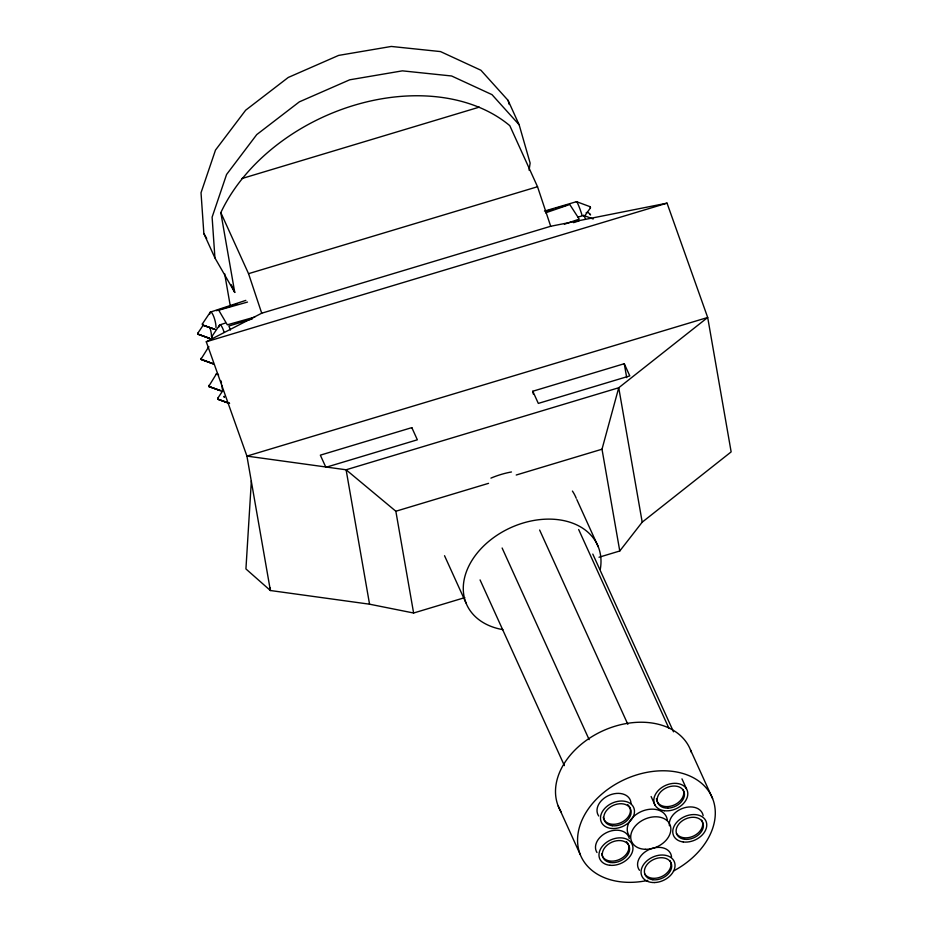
<?xml version="1.0" encoding="UTF-8"?>
<svg xmlns="http://www.w3.org/2000/svg" width="929" height="929" viewBox="0 0 929 929"><rect width="100%" height="100%" fill="white"/><g stroke="black" fill="none" stroke-linecap="round" stroke-linejoin="round"><path stroke-width="1.39" d="M251.364 480.804L245.93 568.943L270.385 590.519L369.556 604.198L413.614 613.012L464.814 597.614M203.416 324.86L197.889 333.093L198.005 334.15L210.36 338.806M202.638 325.057L214.181 329.11L202.603 325.057L202.476 323.849L202.603 325.057L215.423 329.493M208.862 346.575L200.989 359.14L213.438 364.052M211.731 336.797L211.998 337.889L211.754 336.716L219.662 324.953L225.12 323.141M529.065 170.17L530.134 163.109L519.148 124.776L508.07 100.367L480.897 70.232L440.509 51.583L391.306 46.45L338.644 55.403L288.257 77.455L245.662 110.203L215.493 150.08L201.024 192.744L203.857 233.539L214.936 257.948L234.747 292.414L220.823 212.636A175 126.251 -24.4 0 1 354.17 105.291A175 126.251 -24.4 0 1 509.812 125.682L537.531 186.729L550.7 226.27L667.045 203.149L707.689 317.486L731.146 451.9L642.206 522.168L619.771 550.99L599.019 557.237M585.026 215.47L590.484 207.852L590.112 206.702L576.665 201.721M590.461 207.852L590.124 206.714M590.263 214.239C591.518 217.096 588.394 210.523 586.187 212.683M619.771 550.99L602.004 449.218L618.737 387.753L707.689 317.486L246.928 456.104L270.385 590.519L270.293 587.627M198.167 334.219L209.675 338.319L198.086 334.266L197.889 333.093M216.562 373.667L208.723 386.359L221.683 391.028M208.932 386.557L220.44 390.644L208.862 386.592L208.653 385.43M223.343 389.913L217.816 398.146L217.92 399.191L228.929 403.349M218.083 399.273L229.602 403.372L218.013 399.319L217.839 398.111M202.394 323.896L210.302 312.132L245.837 300.381M200.966 358.339L201.21 359.511L212.753 363.564L201.21 359.511M642.206 522.168L618.737 387.753L346.099 469.784L246.928 456.104L206.284 341.779L261.711 313.212L550.7 226.27M545.52 212.857L569.767 204.508L579.22 219.128L564.402 224.226M216.422 310.704L236.883 304.027M573.541 222.658L579.057 220.881M252.316 318.902L228.894 325.998L230.392 330.039M241.691 178.612L479.283 107.137M220.823 212.636L248.542 273.672L537.531 186.729M206.284 341.779L667.045 203.149M532.793 391.237L624.265 363.715L629.792 375.885L538.321 403.407L532.793 391.237L533.281 394.024M369.556 604.198L346.099 469.784L395.847 511.24L488.549 483.347M516.222 475.021L602.004 449.218M546.136 211.289L553.069 209.222M555.832 208.398L565.54 205.506M544.452 211.115L576.444 201.698M577.966 217.107L583.528 215.458M247.486 302.076L218.71 310.181L227.303 324.813L254.72 317.091M583.749 215.482L593.166 218.977M519.148 124.776L491.987 94.63L451.599 75.981L402.385 70.848L349.722 79.801L299.347 101.853L256.741 134.6L226.571 174.489L212.114 217.154L214.936 257.948M203.857 233.539L206.691 238.463M576.828 499.593L598.288 546.833M690.514 749.947L712.566 798.499M592.807 554.09L673.513 731.82M578.662 529.507L668.938 728.313M681.967 778.862L686.519 788.872M539.633 530.029L627.841 724.306M651.124 796.536L655.096 805.292M502.124 548.005L589.137 739.635M480.072 579.917L564.391 765.612M444.538 555.716L465.998 602.956M558.224 806.07L580.277 854.622M231.251 284.715L234.747 292.414M248.542 273.672L261.711 313.212M508.07 100.367L509.243 104.478M624.265 363.715L626.703 377.638M395.847 511.24L413.614 613.012M224.655 273.718L230.38 306.489M219.105 326.892A9.116 2.148 75.1 0 1 224.017 332.083M216.178 374.364A9.116 2.148 75.1 0 1 218.582 375.107M220.916 380.785A9.116 2.148 75.1 0 1 221.52 383.096M221.961 385.349A9.116 2.148 75.1 0 1 222.24 389.112M210.151 328.46A9.116 2.148 75.1 0 1 211.475 336.774M209.745 314.072A9.116 2.148 75.1 0 1 213.136 315.128A9.116 2.148 75.1 0 1 215.981 327.577M208.305 348.514A9.116 2.148 75.1 0 1 208.491 347.272M596.999 852.532A17.756 12.809 -24.4 0 1 607.554 832.152A17.756 12.809 -24.4 0 1 629.27 838.492M639.5 870.299A17.756 12.809 -24.4 0 1 650.126 849.106A17.756 12.809 -24.4 0 1 671.551 857.177M669.426 825.753A17.756 12.809 -24.4 0 1 684.058 807.882A17.756 12.809 -24.4 0 1 703.148 815.616M701.685 820.202A14.26 10.289 -24.4 0 1 694.3 835.682A14.26 10.289 -24.4 0 1 676.451 833.406M669.96 860.649A14.26 10.289 -24.4 0 1 662.586 876.14A14.26 10.289 -24.4 0 1 644.726 873.852M598.74 816.022A17.756 12.809 -24.4 0 1 610.005 794.934A17.756 12.809 -24.4 0 1 631.012 803.527M626.448 841.72A14.26 10.289 -24.4 0 1 619.945 859.244A14.26 10.289 -24.4 0 1 601.655 853.705M683.187 789.871A14.26 10.289 -24.4 0 1 672.329 805.71A14.26 10.289 -24.4 0 1 656.455 798.592M627.609 804.572A14.26 10.289 -24.4 0 1 622.024 822.13A14.26 10.289 -24.4 0 1 603.246 817.323M629.792 836.553A20.949 15.119 -24.4 0 1 641.533 811.435A20.949 15.119 -24.4 0 1 667.324 820.295M647.803 880.402A71.87 51.85 -24.4 0 1 582.367 819.285A71.87 51.85 -24.4 0 1 694.462 778.339A71.87 51.85 -24.4 0 1 673.409 871.042M561.29 812.12A71.87 51.85 -24.4 0 1 602.619 730.937A71.87 51.85 -24.4 0 1 691.42 752.49M502.914 629.641A71.87 51.85 -24.4 0 1 467.241 569.558A71.87 51.85 -24.4 0 1 548.772 519.114A71.87 51.85 -24.4 0 1 600.262 569.407M490.93 478.121A71.87 51.85 -24.4 0 1 511.461 471.967M572.415 491.069A71.87 51.85 -24.4 0 1 576.235 498.281M583.517 216.016A9.116 0.766 70.3 0 1 585.467 218.814M576.433 202.255A9.116 0.766 70.3 0 1 578.395 205.054A9.116 0.766 70.3 0 1 582.1 215.505M224.133 396.404L224.412 397.38L224.133 396.404M411.826 427.63L320.342 455.152L325.87 467.322L417.353 439.8L411.826 427.63M664.305 810.715A17.756 12.809 -24.4 0 0 687.669 792.019A17.756 12.809 -24.4 0 0 660.449 788.524A17.756 12.809 -24.4 0 0 664.305 810.715M609.97 865.294A17.756 12.809 -24.4 0 0 632.742 846.133A17.756 12.809 -24.4 0 0 605.174 843.404A17.756 12.809 -24.4 0 0 609.97 865.294M654.399 882.55A17.756 12.809 -24.4 0 0 674.245 861.543A17.756 12.809 -24.4 0 0 645.469 862.24A17.756 12.809 -24.4 0 0 654.399 882.55M683.268 841.964A17.756 12.809 -24.4 0 0 706.621 823.257A17.756 12.809 -24.4 0 0 679.389 819.773A17.756 12.809 -24.4 0 0 683.268 841.964M684.545 839.282A14.26 10.289 -24.4 0 0 703.299 824.255A14.26 10.289 -24.4 0 0 681.433 821.457A14.26 10.289 -24.4 0 0 684.545 839.282M652.82 879.728A14.26 10.289 -24.4 0 0 671.586 864.702A14.26 10.289 -24.4 0 0 649.708 861.903A14.26 10.289 -24.4 0 0 652.82 879.728M611.979 828.505A17.756 12.809 -24.4 0 0 634.17 808.915A17.756 12.809 -24.4 0 0 606.289 806.918A17.756 12.809 -24.4 0 0 611.979 828.505M667.707 808.149A14.26 10.289 -24.4 0 0 683.883 791.403A14.26 10.289 -24.4 0 0 660.844 791.705A14.26 10.289 -24.4 0 0 667.707 808.149M610.202 862.484A14.26 10.289 -24.4 0 0 629.572 847.991A14.26 10.289 -24.4 0 0 608.112 844.368A14.26 10.289 -24.4 0 0 610.202 862.484M612.257 825.73A14.26 10.289 -24.4 0 0 631.023 810.703A14.26 10.289 -24.4 0 0 609.157 807.905A14.26 10.289 -24.4 0 0 612.257 825.73M645.33 849.303A20.949 15.119 -24.4 0 0 670.239 825.335A20.949 15.119 -24.4 0 0 636.771 824.499A20.949 15.119 -24.4 0 0 645.33 849.303"/></g></svg>
